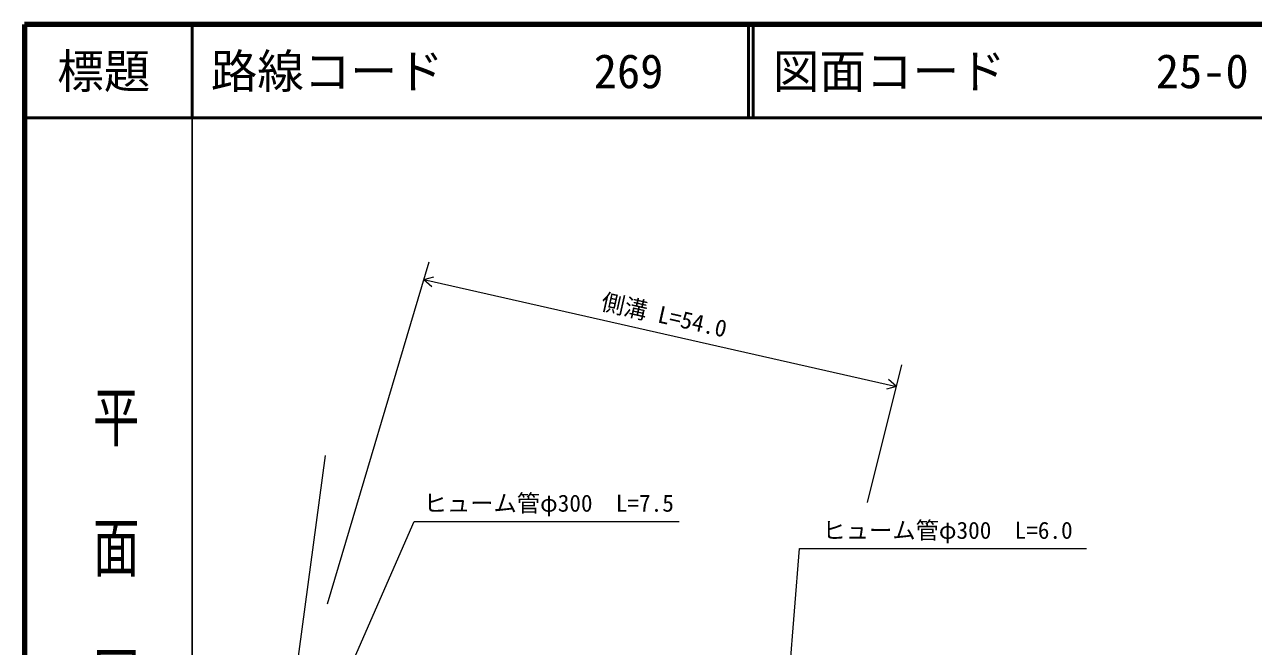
# Model space of a CAD drawing. Units: millimetres, scale not verified. Extents: x 40000 to 680000, y 20000 to 380000.
# Drawn here: x 40000 to 172003, y 313252 to 380000 of the extents above; entities that cross this region are included whole.
import ezdxf
from ezdxf.enums import TextEntityAlignment as Align

# ---------------------------------------------------------------- set-up
doc = ezdxf.new("R2010")
doc.units = ezdxf.units.MM
doc.header["$LTSCALE"] = 1000
for name, color, linetype, lineweight in [('M-STR-HTXT', 7, 'Continuous', 13), ('M-TTL', 2, 'Continuous', 140), ('M-TTL-BAND', 7, 'Continuous', 25), ('M-TTL-LINE', 7, 'Continuous', 50)]:
    doc.layers.add(name, color=color, linetype=linetype, lineweight=lineweight)
doc.layers.add('M-TTL-TXT', color=7, linetype='Continuous')
doc.styles.add('@ＭＳ ゴシック', font='')
doc.styles.add('ＭＳ ゴシック', font='')
doc.styles.get('@ＭＳ ゴシック').set_extended_font_data('@MS Gothic')
doc.styles.get('ＭＳ ゴシック').set_extended_font_data('MS Gothic')

msp = doc.modelspace()

# ---------------------------------------------------------------- linework, layer by layer
at = {"layer": 'M-STR-HTXT'}
for p, q in [((72545, 317811), (83444, 354549)), ((82874, 352628), (83964, 352915)), ((82874, 352628), (133665, 341159)), ((82874, 352628), (83735, 351901)), ((130553, 328710), (134244, 343475)), ((133665, 341159), (132575, 340872)), ((133665, 341159), (132804, 341887)), ((61945, 256210), (72319, 333742)), ((70026, 299738), (81850, 326660)), ((81850, 326660), (110318, 326660)), ((120055, 283362), (123233, 323750)), ((123233, 323750), (154066, 323750))]:
    msp.add_line(p, q, dxfattribs=at)
at = {"layer": 'M-TTL'}
for p, q in [((40000, 380000), (40000, 20000)), ((680000, 380000), (40000, 380000))]:
    msp.add_line(p, q, dxfattribs=at)
at = {"layer": 'M-TTL-BAND'}
msp.add_line((58000, 370000), (58000, 20000), dxfattribs=at)
at = {"layer": 'M-TTL-LINE'}
for p, q in [((58000, 380000), (58000, 370000)), ((117750, 380000), (117750, 370000)), ((118250, 380000), (118250, 370000)), ((40000, 370000), (680000, 370000))]:
    msp.add_line(p, q, dxfattribs=at)

# ---------------------------------------------------------------- texts
at = {"layer": 'M-STR-HTXT', "style": 'ＭＳ ゴシック'}
msp.add_text('側溝 L=54.0', height=1833, rotation=347.275, dxfattribs=at).set_placement((108380, 347382), align=Align.BOTTOM_CENTER)
for s, p in [('ヒューム管φ300\u3000L=7.5', (96311, 327160)), ('ヒューム管φ300\u3000L=6.0', (139150, 324250))]:
    msp.add_text(s, height=1833, dxfattribs=at).set_placement(p, align=Align.BOTTOM_CENTER)
at = {"layer": 'M-TTL-BAND', "style": '@ＭＳ ゴシック', "width": 1.4}
msp.add_text('平  面  図', height=3666, rotation=270, dxfattribs=at).set_placement((49777, 306475), align=Align.MIDDLE_RIGHT)
at = {"layer": 'M-TTL-TXT', "style": 'ＭＳ ゴシック'}
msp.add_text('標題', height=3666, dxfattribs=at).set_placement((48500, 375000), align=Align.MIDDLE_CENTER)
for s, p in [('路線コード', (60000, 375000)), ('269', (101142, 375000)), ('図面コード', (120380, 375000)), ('25-0', (161521, 375000))]:
    msp.add_text(s, height=3666, dxfattribs=at).set_placement(p, align=Align.MIDDLE_LEFT)

doc.saveas('drawing.dxf')
